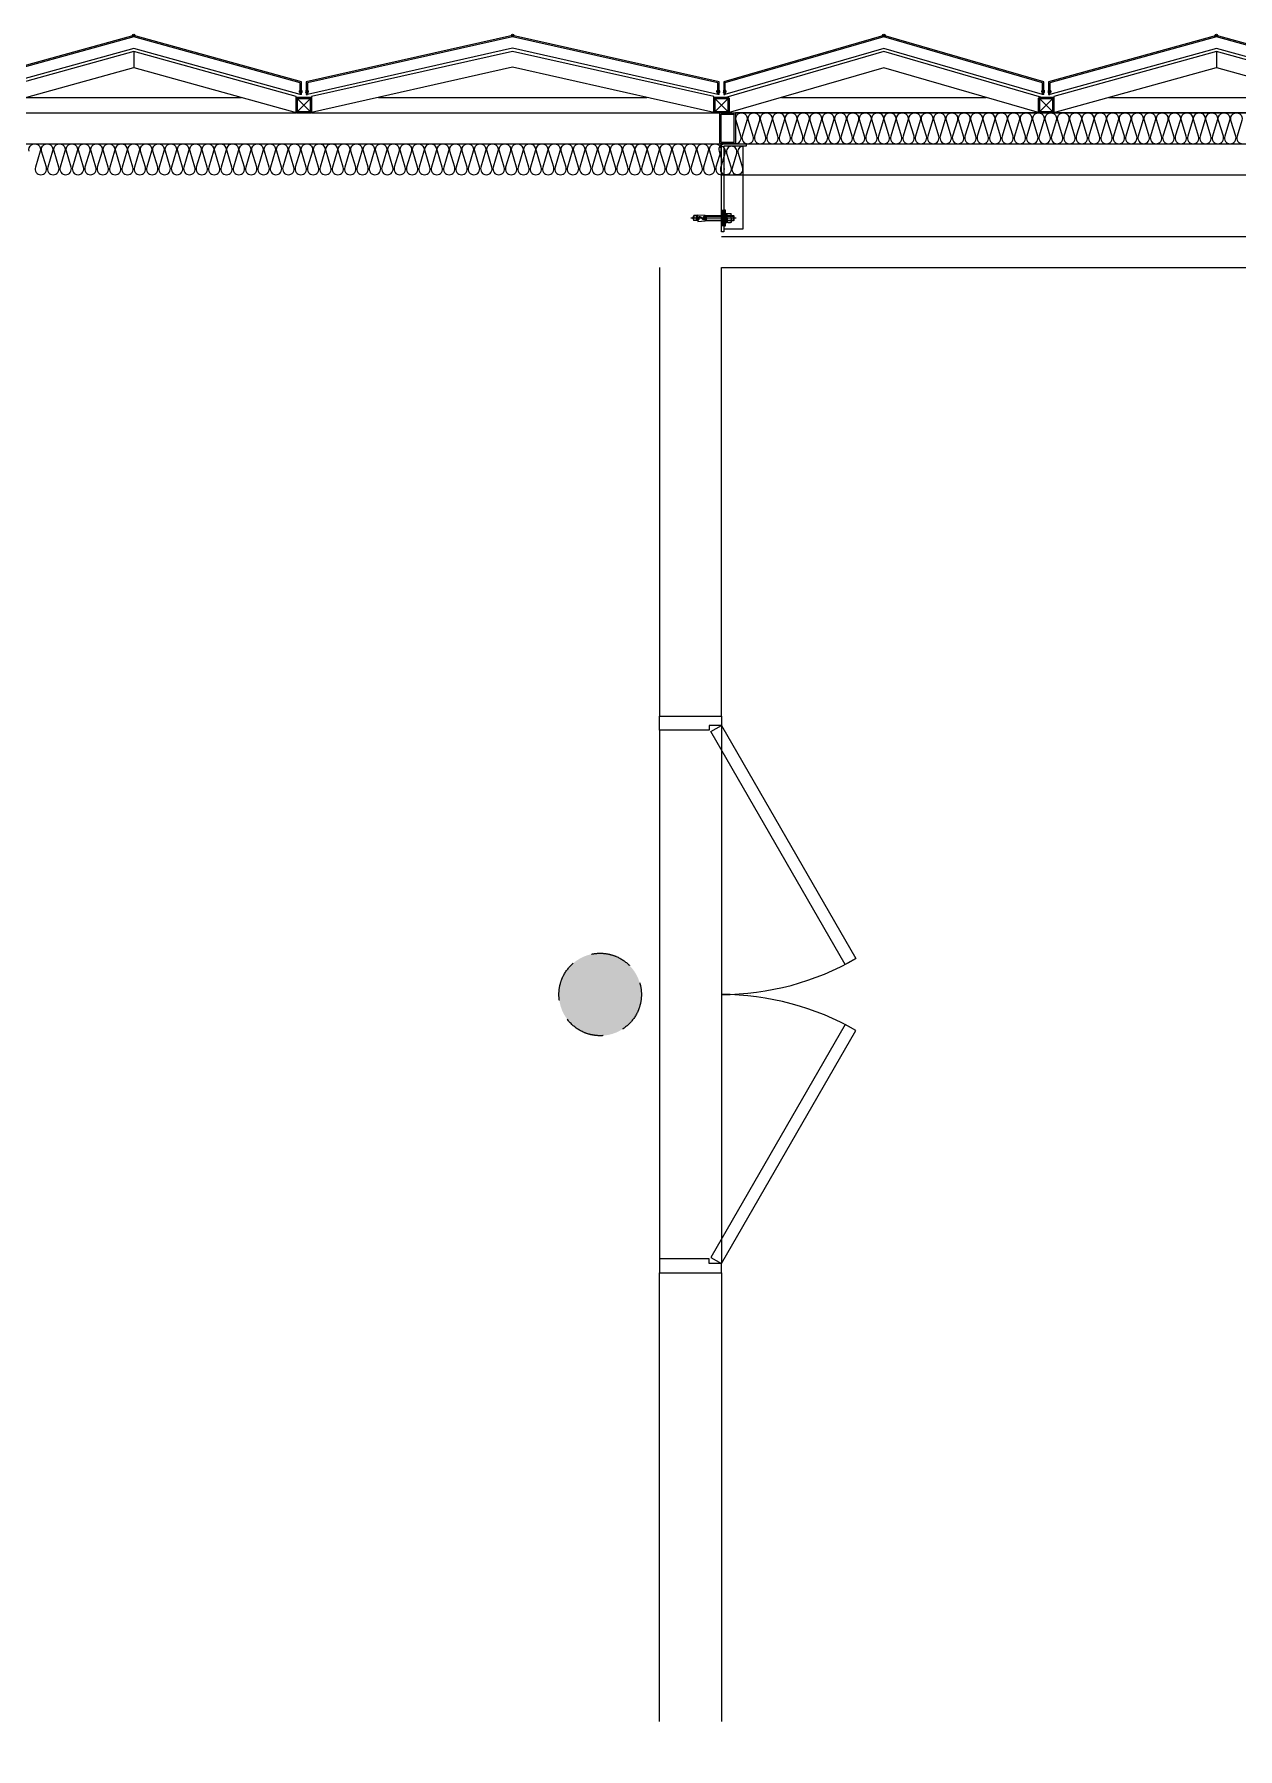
# Model space of a CAD drawing. Header units: millimetres. Extents: x -95754 to 177808, y 34455 to 150605.
# Drawn here: x 96532 to 100423, y 143917 to 149459 of the extents above; entities that cross this region are included whole.
import ezdxf

# ---------------------------------------------------------------- set-up
doc = ezdxf.new("R2010")
doc.units = ezdxf.units.MM
doc.header["$LTSCALE"] = 300
for name, pattern in [('CENTER2', [1.125, 0.75, -0.125, 0.125, -0.125]), ('ghid', [3, 2, -1]), ('HID', [2.8, 1.8, -1])]:
    doc.linetypes.add(name, pattern=pattern)
for name, color, linetype in [('4-Pipe', 4, 'Continuous'), ('6FIN', 6, 'Continuous'), ('A-DOOR', 4, 'Continuous'), ('A-DOOR-1', 1, 'Continuous'), ('A-DOOR-8', 8, 'Continuous'), ('A-WALL-D', 7, 'Continuous'), ('A-갑종방화문', 7, 'Continuous'), ('A-방화문표기', 6, 'ghid'), ('A-하지철물', 55, 'Continuous'), ('alucobond', 4, 'Continuous'), ('fastener', 1, 'Continuous'), ('ISL', 251, 'Continuous'), ('mold', 4, 'Continuous'), ('S-TEEL', 4, 'Continuous'), ('SHEET', 6, 'Continuous')]:
    doc.layers.add(name, color=color, linetype=linetype)

# ---------------------------------------------------------------- blocks, each defined once
blk = doc.blocks.new('FDD-2')
at = {"layer": 'A-DOOR', "linetype": 'Continuous'}
for points in [[(-870, 200), (-116.6, 635), (-96.6, 600.4), (-850, 165.4)], [(870, 200), (116.6, 635), (96.6, 600.4), (850, 165.4)], [(-900, 200), (-870, 200), (-870, 160), (-855, 160), (-855, 0), (-900, 0)], [(900, 200), (870, 200), (870, 160), (855, 160), (855, 0), (900, 0)]]:
    blk.add_lwpolyline(points, close=True, dxfattribs=at)
at = {"layer": 'A-DOOR-1', "linetype": 'Continuous'}
for centre, start, end in [((-870, 200), 0, 30), ((870, 200), 150, 180)]:
    blk.add_arc(centre, 870, start, end, dxfattribs=at)
at = {"layer": 'A-DOOR-8', "linetype": 'Continuous'}
for p, q in [((-870, 200), (870, 200)), ((-855, 0), (855, 0))]:
    blk.add_line(p, q, dxfattribs=at)
blk = doc.blocks.new('EX-1100')
at = {"layer": '6FIN', "elevation": 0}
for points in [[(3.2, 204.1), (46.8, 204.1, 0.414214), (50, 207.3), (50, 250.9, 0.414214), (46.8, 254.1), (3.2, 254.1, 0.414214), (0, 250.9), (0, 207.3, 0.414214)], [(1146.8, 204.1), (1103.2, 204.1, -0.414214), (1100, 207.3), (1100, 250.9, -0.414214), (1103.2, 254.1), (1146.8, 254.1, -0.414214), (1150, 250.9), (1150, 207.3, -0.414214)]]:
    blk.add_lwpolyline(points, format="xyb", close=True, dxfattribs=at)
at = {"layer": 'A-하지철물'}
for p, q in [((1100, 254.1), (50, 254.1)), ((923.1, 204.1), (226.9, 204.1)), ((575, 55.9), (575, 107.8))]:
    blk.add_line(p, q, dxfattribs=at)
at = {"layer": 'A-하지철물', "elevation": 0}
blk.add_lwpolyline([(1100, 201.1), (1100, 253), (575, 107.8), (50, 253), (50, 201.1), (575, 55.9)], close=True, dxfattribs=at)
at = {"layer": 'A-하지철물'}
blk.add_circle((575, 4.1), 4.07, dxfattribs=at)
at = {"layer": 'alucobond', "color": 251, "linetype": 'HID', "ltscale": 10}
for p, q in [((30.2, 185.1), (41.5, 185.1)), ((31.5, 182.4), (31.5, 187.8)), ((31.5, 186.6), (39.5, 186.6)), ((31.5, 183.6), (39.5, 183.6)), ((32, 189.3), (32.5, 189.3)), ((32, 180.9), (32.5, 180.9)), ((32.5, 180.9), (32.5, 189.3)), ((38, 182.7), (38, 187.4)), ((39.5, 182.7), (39.5, 187.4)), ((1119.8, 185.1), (1108.5, 185.1)), ((1110.5, 182.7), (1110.5, 187.4)), ((1118.5, 186.6), (1110.5, 186.6)), ((1118.5, 183.6), (1110.5, 183.6)), ((1112, 182.7), (1112, 187.4)), ((1117.5, 180.9), (1117.5, 189.3)), ((1118, 189.3), (1117.5, 189.3)), ((1118, 180.9), (1117.5, 180.9)), ((1118.5, 182.4), (1118.5, 187.8))]:
    blk.add_line(p, q, dxfattribs=at)
at = {"layer": 'alucobond'}
for p, q in [((32.5, 195.1), (36.5, 195.1)), ((1117.5, 195.1), (1113.5, 195.1))]:
    blk.add_line(p, q, dxfattribs=at)
at = {"layer": 'alucobond', "color": 251, "linetype": 'HID', "ltscale": 10, "elevation": 0}
for points in [[(32, 189.3), (31.5, 187.8)], [(32, 180.9), (31.5, 182.4)], [(36.5, 194.5), (575, 45.6), (1113.5, 194.5)], [(1118, 189.3), (1118.5, 187.8)], [(1118, 180.9), (1118.5, 182.4)]]:
    blk.add_lwpolyline(points, dxfattribs=at)
at = {"layer": 'alucobond', "elevation": 0}
for points in [[(32.5, 195.1), (32.5, 154.1), (575, 4.1), (1117.5, 154.1), (1117.5, 195.1)], [(36.5, 195.1), (36.5, 157.1), (575, 8.2), (1113.5, 157.1), (1113.5, 195.1)], [(1113.5, 195.1), (1113.5, 157.2)]]:
    blk.add_lwpolyline(points, dxfattribs=at)
at = {"layer": 'alucobond', "color": 251, "linetype": 'HID', "ltscale": 10, "elevation": 0}
for points in [[(39.5, 186.6, -0.666667), (39.5, 183.6, -1.5)], [(1110.5, 186.6, 0.666667), (1110.5, 183.6, 1.5)]]:
    blk.add_lwpolyline(points, format="xyb", dxfattribs=at)
at = {"layer": 'alucobond', "color": 251, "linetype": 'HID', "ltscale": 10}
for centre, start, end in [((38.7, 187.4), 0, 180), ((38.7, 182.7), 180, 0), ((1111.3, 187.4), 0, 180), ((1111.3, 182.7), 180, 0)]:
    blk.add_arc(centre, 0.75, start, end, dxfattribs=at)
at = {"layer": 'mold', "color": 4, "elevation": 0}
for points in [[(25, 204.1), (25, 202.6)], [(1125, 204.1), (1125, 202.6)]]:
    blk.add_lwpolyline(points, dxfattribs=at)
at = {"layer": 'SHEET', "color": 8}
for p, q in [((46.8, 250.9), (3.2, 207.3)), ((3.2, 250.9), (46.8, 207.3)), ((1103.2, 250.9), (1146.8, 207.3)), ((1146.8, 250.9), (1103.2, 207.3))]:
    blk.add_line(p, q, dxfattribs=at)
at = {"layer": 'SHEET', "color": 8, "elevation": 0}
for points in [[(3.2, 207.3), (46.8, 207.3), (46.8, 250.9), (3.2, 250.9)], [(1146.8, 207.3), (1103.2, 207.3), (1103.2, 250.9), (1146.8, 250.9)]]:
    blk.add_lwpolyline(points, close=True, dxfattribs=at)
blk = doc.blocks.new('EX-1350')
at = {"layer": '6FIN', "elevation": 0}
for points in [[(3.2, 204.1), (46.8, 204.1, 0.414214), (50, 207.3), (50, 250.9, 0.414214), (46.8, 254.1), (3.2, 254.1, 0.414214), (0, 250.9), (0, 207.3, 0.414214)], [(1396.8, 204.1), (1353.2, 204.1, -0.414214), (1350, 207.3), (1350, 250.9, -0.414214), (1353.2, 254.1), (1396.8, 254.1, -0.414214), (1400, 250.9), (1400, 207.3, -0.414214)]]:
    blk.add_lwpolyline(points, format="xyb", close=True, dxfattribs=at)
at = {"layer": 'A-하지철물'}
for p, q in [((1350, 254.1), (50, 254.1)), ((1133.9, 204.1), (266.1, 204.1))]:
    blk.add_line(p, q, dxfattribs=at)
at = {"layer": 'A-하지철물', "elevation": 0}
for points in [[(49.7, 252.7), (700, 106.6), (1350.3, 252.7)], [(50, 254.1), (50, 201.4), (700, 55.3), (1350, 201.4), (1350, 254.1)]]:
    blk.add_lwpolyline(points, dxfattribs=at)
at = {"layer": 'A-하지철물'}
blk.add_circle((700, 4.1), 4.07, dxfattribs=at)
at = {"layer": 'alucobond', "color": 251, "linetype": 'HID', "ltscale": 10}
for p, q in [((30.2, 185.1), (41.5, 185.1)), ((31.5, 182.4), (31.5, 187.8)), ((31.5, 186.6), (39.5, 186.6)), ((31.5, 183.6), (39.5, 183.6)), ((32, 189.3), (32.5, 189.3)), ((32, 180.9), (32.5, 180.9)), ((32.5, 180.9), (32.5, 189.3)), ((38, 182.7), (38, 187.4)), ((39.5, 182.7), (39.5, 187.4)), ((1369.8, 185.1), (1358.5, 185.1)), ((1360.5, 182.7), (1360.5, 187.4)), ((1368.5, 186.6), (1360.5, 186.6)), ((1368.5, 183.6), (1360.5, 183.6)), ((1362, 182.7), (1362, 187.4)), ((1367.5, 180.9), (1367.5, 189.3)), ((1368, 189.3), (1367.5, 189.3)), ((1368, 180.9), (1367.5, 180.9)), ((1368.5, 182.4), (1368.5, 187.8))]:
    blk.add_line(p, q, dxfattribs=at)
at = {"layer": 'alucobond'}
for p, q in [((32.5, 195.1), (36.5, 195.1)), ((1367.5, 195.1), (1363.5, 195.1))]:
    blk.add_line(p, q, dxfattribs=at)
at = {"layer": 'alucobond', "color": 251, "linetype": 'HID', "ltscale": 10, "elevation": 0}
for points in [[(32, 189.3), (31.5, 187.8)], [(32, 180.9), (31.5, 182.4)], [(36.5, 194.2), (700, 45.1), (1363.5, 194.2)], [(1368, 189.3), (1368.5, 187.8)], [(1368, 180.9), (1368.5, 182.4)]]:
    blk.add_lwpolyline(points, dxfattribs=at)
at = {"layer": 'alucobond', "elevation": 0}
for points in [[(32.5, 195.1), (32.5, 154.1), (700, 4.1), (1367.5, 154.1), (1367.5, 195.1)], [(36.5, 195.1), (36.5, 157.3), (700, 8.2), (1363.5, 157.3), (1363.5, 195.1)]]:
    blk.add_lwpolyline(points, dxfattribs=at)
at = {"layer": 'alucobond', "color": 251, "linetype": 'HID', "ltscale": 10, "elevation": 0}
for points in [[(39.5, 186.6, -0.666667), (39.5, 183.6, -1.5)], [(1360.5, 186.6, 0.666667), (1360.5, 183.6, 1.5)]]:
    blk.add_lwpolyline(points, format="xyb", dxfattribs=at)
at = {"layer": 'alucobond', "color": 251, "linetype": 'HID', "ltscale": 10}
for centre, start, end in [((38.7, 187.4), 0, 180), ((38.7, 182.7), 180, 0), ((1361.3, 187.4), 0, 180), ((1361.3, 182.7), 180, 0)]:
    blk.add_arc(centre, 0.75, start, end, dxfattribs=at)
at = {"layer": 'mold', "color": 4, "elevation": 0}
for points in [[(25, 204.1), (25, 202.6)], [(1375, 204.1), (1375, 202.6)]]:
    blk.add_lwpolyline(points, dxfattribs=at)
at = {"layer": 'SHEET', "color": 8}
for p, q in [((46.8, 250.9), (3.2, 207.3)), ((3.2, 250.9), (46.8, 207.3)), ((1353.2, 250.9), (1396.8, 207.3)), ((1396.8, 250.9), (1353.2, 207.3))]:
    blk.add_line(p, q, dxfattribs=at)
at = {"layer": 'SHEET', "color": 8, "elevation": 0}
for points in [[(3.2, 207.3), (46.8, 207.3), (46.8, 250.9), (3.2, 250.9)], [(1396.8, 207.3), (1353.2, 207.3), (1353.2, 250.9), (1396.8, 250.9)]]:
    blk.add_lwpolyline(points, close=True, dxfattribs=at)
blk = doc.blocks.new('EX-1050')
at = {"layer": '6FIN', "elevation": 0}
for points in [[(3.2, 204.1), (46.8, 204.1, 0.414214), (50, 207.3), (50, 250.9, 0.414214), (46.8, 254.1), (3.2, 254.1, 0.414214), (0, 250.9), (0, 207.3, 0.414214)], [(1096.8, 204.1), (1053.2, 204.1, -0.414214), (1050, 207.3), (1050, 250.9, -0.414214), (1053.2, 254.1), (1096.8, 254.1, -0.414214), (1100, 250.9), (1100, 207.3, -0.414214)]]:
    blk.add_lwpolyline(points, format="xyb", close=True, dxfattribs=at)
at = {"layer": 'A-하지철물'}
for p, q in [((1050, 254.1), (50, 254.1)), ((880.8, 204.1), (219.2, 204.1))]:
    blk.add_line(p, q, dxfattribs=at)
at = {"layer": 'A-하지철물', "elevation": 0}
for points in [[(46.7, 254.1), (550, 108.2), (1053.3, 254.1)], [(39.3, 204.2), (550, 56.1), (1060.7, 204.2)]]:
    blk.add_lwpolyline(points, dxfattribs=at)
at = {"layer": 'A-하지철물'}
blk.add_circle((550, 4.1), 4.07, dxfattribs=at)
at = {"layer": 'alucobond', "color": 251, "linetype": 'HID', "ltscale": 10}
for p, q in [((30.2, 185.1), (41.5, 185.1)), ((31.5, 182.4), (31.5, 187.8)), ((31.5, 186.6), (39.5, 186.6)), ((31.5, 183.6), (39.5, 183.6)), ((32, 189.3), (32.5, 189.3)), ((32, 180.9), (32.5, 180.9)), ((32.5, 180.9), (32.5, 189.3)), ((38, 182.7), (38, 187.4)), ((39.5, 182.7), (39.5, 187.4)), ((1069.8, 185.1), (1058.5, 185.1)), ((1060.5, 182.7), (1060.5, 187.4)), ((1068.5, 186.6), (1060.5, 186.6)), ((1068.5, 183.6), (1060.5, 183.6)), ((1062, 182.7), (1062, 187.4)), ((1067.5, 180.9), (1067.5, 189.3)), ((1068, 189.3), (1067.5, 189.3)), ((1068, 180.9), (1067.5, 180.9)), ((1068.5, 182.4), (1068.5, 187.8))]:
    blk.add_line(p, q, dxfattribs=at)
at = {"layer": 'alucobond'}
for p, q in [((32.5, 195.1), (36.5, 195.1)), ((1067.5, 195.1), (1063.5, 195.1))]:
    blk.add_line(p, q, dxfattribs=at)
at = {"layer": 'alucobond', "color": 251, "linetype": 'HID', "ltscale": 10, "elevation": 0}
for points in [[(32, 189.3), (31.5, 187.8)], [(32, 180.9), (31.5, 182.4)], [(36.5, 194.6), (550, 45.7), (1063.5, 194.6)], [(1068, 189.3), (1068.5, 187.8)], [(1068, 180.9), (1068.5, 182.4)]]:
    blk.add_lwpolyline(points, dxfattribs=at)
at = {"layer": 'alucobond', "elevation": 0}
for points in [[(32.5, 195.1), (32.5, 154.1), (550, 4.1), (1067.5, 154.1), (1067.5, 195.1)], [(36.5, 195.1), (36.5, 157.1), (550, 8.2), (1063.5, 157.1), (1063.5, 195.1)]]:
    blk.add_lwpolyline(points, dxfattribs=at)
at = {"layer": 'alucobond', "color": 251, "linetype": 'HID', "ltscale": 10, "elevation": 0}
for points in [[(39.5, 186.6, -0.666667), (39.5, 183.6, -1.5)], [(1060.5, 186.6, 0.666667), (1060.5, 183.6, 1.5)]]:
    blk.add_lwpolyline(points, format="xyb", dxfattribs=at)
at = {"layer": 'alucobond', "color": 251, "linetype": 'HID', "ltscale": 10}
for centre, start, end in [((38.7, 187.4), 0, 180), ((38.7, 182.7), 180, 0), ((1061.3, 187.4), 0, 180), ((1061.3, 182.7), 180, 0)]:
    blk.add_arc(centre, 0.75, start, end, dxfattribs=at)
at = {"layer": 'mold', "color": 4, "elevation": 0}
for points in [[(25, 204.1), (25, 202.6)], [(1075, 204.1), (1075, 202.6)]]:
    blk.add_lwpolyline(points, dxfattribs=at)
at = {"layer": 'SHEET', "color": 8}
for p, q in [((46.8, 250.9), (3.2, 207.3)), ((3.2, 250.9), (46.8, 207.3)), ((1053.2, 250.9), (1096.8, 207.3)), ((1096.8, 250.9), (1053.2, 207.3))]:
    blk.add_line(p, q, dxfattribs=at)
at = {"layer": 'SHEET', "color": 8, "elevation": 0}
for points in [[(3.2, 207.3), (46.8, 207.3), (46.8, 250.9), (3.2, 250.9)], [(1096.8, 207.3), (1053.2, 207.3), (1053.2, 250.9), (1096.8, 250.9)]]:
    blk.add_lwpolyline(points, close=True, dxfattribs=at)
blk = doc.blocks.new('SYM-갑종방화문')
at = {"layer": 'A-방화문표기'}
blk.add_hatch(color=251, dxfattribs=at).paths.add_polyline_path([(-600, 0, 1), (600, 0, 1)])
at = {"layer": 'A-방화문표기', "color": 251}
blk.add_circle((0, 0), 600, dxfattribs=at)
blk = doc.blocks.new('A$C1B410CB1')
at = {"layer": 'A-갑종방화문', "xscale": 0.1666666666666667, "yscale": 0.1666666666666667, "zscale": 0.1666666666666667}
blk.add_blockref('SYM-갑종방화문', (100, 100), dxfattribs=at)
blk = doc.blocks.new('m12 set anchor')
at = {"layer": 'fastener'}
for p, q in [((-11, 5.5), (-11, 12.5)), ((-10.8, 3), (-0.5, 4)), ((-10.8, 0), (-10.8, 3)), ((-10.8, 0), (-0.5, 1)), ((-10.8, 0), (0.5, 0)), ((0, 14), (-9.5, 14)), ((0, 4), (-9.5, 4)), ((-4.8, 21), (-6, 19.8)), ((-6, 19.8), (6, 19.8)), ((-6, -49), (-6, 19.8)), ((-5.5, 5.5), (-5.5, 12.5)), ((-4.8, 21), (4.8, 21)), ((-4.8, -49), (-4.8, 21)), ((-0.5, 1), (-0.5, 4)), ((10.7, 3), (-0.5, 3)), ((0, 14), (9.5, 14)), ((0, 4), (9.5, 4)), ((0.5, 2), (10.7, 3)), ((0.5, -1), (0.5, 2)), ((0.5, -1), (10.7, 0)), ((6, 19.8), (4.8, 21)), ((4.8, -49), (4.8, 21)), ((5.5, 5.5), (5.5, 12.5)), ((6, -49), (6, 19.8)), ((10.7, 0), (10.7, 3)), ((11, 5.5), (11, 12.5)), ((-8.2, -67), (-7, -49)), ((-3.6, -67), (-8.2, -67)), ((-7, -49), (0, -49)), ((6, -46.6), (-6, -46.6)), ((-6, -67), (-6, -76.6)), ((6, -69.4), (-6, -69.4)), ((6, -70.6), (-6, -70.6)), ((0, -79), (-6, -76.6)), ((-6, -76.6), (0, -76.6)), ((2.6, -60.8), (-3.6, -54.7)), ((2.9, -60.5), (-3.2, -54.4)), ((-2.4, -64.1), (1.2, -64.1)), ((-2.4, -64.6), (1.2, -64.6)), ((-2.4, -67), (0, -67)), ((0, -49), (3.9, -49)), ((0, -67), (8.2, -67)), ((6, -76.6), (0, -76.6)), ((0, -79), (6, -76.6)), ((7, -49), (4.4, -49)), ((6, -67), (6, -76.6)), ((8.2, -67), (7, -49))]:
    blk.add_line(p, q, dxfattribs=at)
at = {"layer": 'fastener', "linetype": 'CENTER2'}
blk.add_line((0, 26), (0, -84), dxfattribs=at)
at = {"layer": 'fastener'}
for centre, radius, start, end in [((-9.5, 12.5), 1.47, 90, 180), ((-9.5, 5.5), 1.47, 180, 270), ((-7, 12.5), 1.47, 0, 90), ((-7, 5.5), 1.47, 270, 0), ((-4, 12.5), 1.47, 90, 180), ((-4, 5.5), 1.47, 180, 270), ((4, 12.5), 1.47, 0, 90), ((4, 5.5), 1.47, 270, 0), ((7, 12.5), 1.47, 90, 180), ((7, 5.5), 1.47, 180, 270), ((9.5, 12.5), 1.47, 0, 90), ((9.5, 5.5), 1.47, 270, 0), ((-2.4, -53.5), 1.68, 45, 225), ((-2.4, -65.8), 1.68, 90, 225.5847), ((-2.4, -53.5), 1.2, 45, 225), ((-2.4, -65.8), 1.2, 90, 270), ((1, -50.1), 3.6, 225, 18.0378), ((1, -50.1), 3.12, 225, 20.9333), ((1.2, -62.2), 2.4, 270, 45), ((1.2, -62.2), 1.92, 270, 45)]:
    blk.add_arc(centre, radius, start, end, dxfattribs=at)

msp = doc.modelspace()

# ---------------------------------------------------------------- hatches: boundary and pattern name
at = {"layer": 'S-TEEL', "transparency": 33554687}
h = msp.add_hatch(dxfattribs=at)
h.set_pattern_fill('DASH', color=1, scale=0.5, angle=270)
h.set_pattern_definition([(270, (105611.715, 150866.0545), (1.5875, -1.5875), [1.5875, -1.5875])])
h.paths.add_polyline_path([(98761.6, 148840), (98753.6, 148840), (98753.6, 148890), (98761.6, 148890)])

# ---------------------------------------------------------------- linework, layer by layer
at = {"layer": '4-Pipe', "elevation": 0}
for points in [[(98748.6, 149109.5), (98748.6, 149200.5, -0.414214), (98753.1, 149205), (98794.1, 149205, -0.414214), (98798.6, 149200.5), (98798.6, 149109.5, -0.414214), (98794.1, 149105), (98753.1, 149105, -0.414214)], [(98761.6, 149105), (98833.6, 149105), (98833.6, 149097), (98761.6, 149097), (98761.6, 148820), (98753.6, 148820), (98753.6, 149097, -0.414214)]]:
    msp.add_lwpolyline(points, format="xyb", close=True, dxfattribs=at)
for points in [[(98753.1, 149109.5), (98753.1, 149200.5), (98794.1, 149200.5), (98794.1, 149109.5)], [(98761.6, 148840), (98766.6, 148840), (98766.6, 148890), (98761.6, 148890)]]:
    msp.add_lwpolyline(points, close=True, dxfattribs=at)
msp.add_lwpolyline([(98761.6, 148830), (98823.6, 148830), (98823.6, 149097)], dxfattribs=at)
at = {"layer": '4-Pipe', "color": 1}
for centre, start in [((98761.6, 148884), 330), ((98761.6, 148881), 330), ((98761.6, 148878), 330), ((98761.6, 148875), 330), ((98761.6, 148872), 330), ((98761.6, 148869), 330), ((98761.6, 148866), 330), ((98761.6, 148863), 330), ((98761.6, 148860), 330), ((98761.6, 148857), 330), ((98761.6, 148854), 330), ((98761.6, 148851), 330), ((98761.6, 148848), 330), ((98761.6, 148845), 270)]:
    msp.add_arc(centre, 3, start, 90, dxfattribs=at)
at = {"layer": 'A-WALL-D'}
for p, q in [((98753.6, 148805), (101753.6, 148805)), ((98753.6, 148705), (101753.6, 148705))]:
    msp.add_line(p, q, dxfattribs=at)
at = {"layer": 'A-WALL-D', "elevation": 0}
for points in [[(98553.6, 148705), (98553.6, 147255), (98753.6, 147255), (98753.6, 148705)], [(98553.6, 144005), (98553.6, 145455), (98753.6, 145455), (98753.6, 144005)]]:
    msp.add_lwpolyline(points, dxfattribs=at)
at = {"layer": 'ISL'}
msp.add_line((98753.6, 149005), (101753.6, 149005), dxfattribs=at)
at = {"layer": 'ISL', "elevation": 0}
msp.add_lwpolyline([(98798.6, 149105), (101708.6, 149105), (101708.6, 149205), (98798.6, 149205)], close=True, dxfattribs=at)
for points in [[(98798.6, 149105, 0.509267), (98816.3, 149129.3), (98800.9, 149180.8, -1.372593), (98836.3, 149180.8), (98820.9, 149129.3, 0.509267), (98838.6, 149105, 0.509267), (98856.3, 149129.3), (98840.9, 149180.8, -1.372593), (98876.3, 149180.8), (98860.9, 149129.3, 0.509267), (98878.6, 149105, 0.509267), (98896.3, 149129.3), (98880.9, 149180.8, -1.372593), (98916.3, 149180.8), (98900.9, 149129.3, 0.509267), (98918.6, 149105, 0.509267), (98936.3, 149129.3), (98920.9, 149180.8, -1.372593), (98956.3, 149180.8), (98940.9, 149129.3, 0.509267), (98958.6, 149105, 0.509267), (98976.3, 149129.3), (98960.9, 149180.8, -1.372593), (98996.3, 149180.8), (98980.9, 149129.3, 0.509267), (98998.6, 149105, 0.509267), (99016.3, 149129.3), (99000.9, 149180.8, -1.372593), (99036.3, 149180.8), (99020.9, 149129.3, 0.509267), (99038.6, 149105, 0.509267), (99056.3, 149129.3), (99040.9, 149180.8, -1.372593), (99076.3, 149180.8), (99060.9, 149129.3, 0.509267), (99078.6, 149105, 0.509267), (99096.3, 149129.3), (99080.9, 149180.8, -1.372593), (99116.3, 149180.8), (99100.9, 149129.3, 0.509267), (99118.6, 149105, 0.509267), (99136.3, 149129.3), (99120.9, 149180.8, -1.372593), (99156.3, 149180.8), (99140.9, 149129.3, 0.509267), (99158.6, 149105, 0.509267), (99176.3, 149129.3), (99160.9, 149180.8, -1.372593), (99196.3, 149180.8), (99180.9, 149129.3, 0.509267), (99198.6, 149105, 0.509267), (99216.3, 149129.3), (99200.9, 149180.8, -1.372593), (99236.3, 149180.8), (99220.9, 149129.3, 0.509267), (99238.6, 149105, 0.509267), (99256.3, 149129.3), (99240.9, 149180.8, -1.372593), (99276.3, 149180.8), (99260.9, 149129.3, 0.509267), (99278.6, 149105, 0.509267), (99296.3, 149129.3), (99280.9, 149180.8, -1.372593), (99316.3, 149180.8), (99300.9, 149129.3, 0.509267), (99318.6, 149105, 0.509267), (99336.3, 149129.3), (99320.9, 149180.8, -1.372593), (99356.3, 149180.8), (99340.9, 149129.3, 0.509267), (99358.6, 149105, 0.509267), (99376.3, 149129.3), (99360.9, 149180.8, -1.372593), (99396.3, 149180.8), (99380.9, 149129.3, 0.509267), (99398.6, 149105, 0.509267), (99416.3, 149129.3), (99400.9, 149180.8, -1.372593), (99436.3, 149180.8), (99420.9, 149129.3, 0.509267), (99438.6, 149105, 0.509267), (99456.3, 149129.3), (99440.9, 149180.8, -1.372593), (99476.3, 149180.8), (99460.9, 149129.3, 0.509267), (99478.6, 149105, 0.509267), (99496.3, 149129.3), (99480.9, 149180.8, -1.372593), (99516.3, 149180.8), (99500.9, 149129.3, 0.509267), (99518.6, 149105, 0.509267), (99536.3, 149129.3), (99520.9, 149180.8, -1.372593), (99556.3, 149180.8), (99540.9, 149129.3, 0.509267), (99558.6, 149105, 0.509267), (99576.3, 149129.3), (99560.9, 149180.8, -1.372593), (99596.3, 149180.8), (99580.9, 149129.3, 0.509267), (99598.6, 149105, 0.509267), (99616.3, 149129.3), (99600.9, 149180.8, -1.372593), (99636.3, 149180.8), (99620.9, 149129.3, 0.509267), (99638.6, 149105, 0.509267), (99656.3, 149129.3), (99640.9, 149180.8, -1.372593), (99676.3, 149180.8), (99660.9, 149129.3, 0.509267), (99678.6, 149105, 0.509267), (99696.3, 149129.3), (99680.9, 149180.8, -1.372593), (99716.3, 149180.8), (99700.9, 149129.3, 0.509267), (99718.6, 149105, 0.509267), (99736.3, 149129.3), (99720.9, 149180.8, -1.372593), (99756.3, 149180.8), (99740.9, 149129.3, 0.509267), (99758.6, 149105, 0.509267), (99776.3, 149129.3), (99760.9, 149180.8, -1.372593), (99796.3, 149180.8), (99780.9, 149129.3, 0.509267), (99798.6, 149105, 0.509267), (99816.3, 149129.3), (99800.9, 149180.8, -1.372593), (99836.3, 149180.8), (99820.9, 149129.3, 0.509267), (99838.6, 149105, 0.509267), (99856.3, 149129.3), (99840.9, 149180.8, -1.372593), (99876.3, 149180.8), (99860.9, 149129.3, 0.509267), (99878.6, 149105, 0.509267), (99896.3, 149129.3), (99880.9, 149180.8, -1.372593), (99916.3, 149180.8), (99900.9, 149129.3, 0.509267), (99918.6, 149105, 0.509267), (99936.3, 149129.3), (99920.9, 149180.8, -1.372593), (99956.3, 149180.8), (99940.9, 149129.3, 0.509267), (99958.6, 149105, 0.509267), (99976.3, 149129.3), (99960.9, 149180.8, -1.372593), (99996.3, 149180.8), (99980.9, 149129.3, 0.509267), (99998.6, 149105, 0.509267), (100016.3, 149129.3), (100000.9, 149180.8, -1.372593), (100036.3, 149180.8), (100020.9, 149129.3, 0.509267), (100038.6, 149105, 0.509267), (100056.3, 149129.3), (100040.9, 149180.8, -1.372593), (100076.3, 149180.8), (100060.9, 149129.3, 0.509267), (100078.6, 149105, 0.509267), (100096.3, 149129.3), (100080.9, 149180.8, -1.372593), (100116.3, 149180.8), (100100.9, 149129.3, 0.509267), (100118.6, 149105, 0.509267), (100136.3, 149129.3), (100120.9, 149180.8, -1.372593), (100156.3, 149180.8), (100140.9, 149129.3, 0.509267), (100158.6, 149105, 0.509267), (100176.3, 149129.3), (100160.9, 149180.8, -1.372593), (100196.3, 149180.8), (100180.9, 149129.3, 0.509267), (100198.6, 149105, 0.509267), (100216.3, 149129.3), (100200.9, 149180.8, -1.372593), (100236.3, 149180.8), (100220.9, 149129.3, 0.509267), (100238.6, 149105, 0.509267), (100256.3, 149129.3), (100240.9, 149180.8, -1.372593), (100276.3, 149180.8), (100260.9, 149129.3, 0.509267), (100278.6, 149105, 0.509267), (100296.3, 149129.3), (100280.9, 149180.8, -1.372593), (100316.3, 149180.8), (100300.9, 149129.3, 0.509267), (100318.6, 149105, 0.509267), (100336.3, 149129.3), (100320.9, 149180.8, -1.372593), (100356.3, 149180.8), (100340.9, 149129.3, 0.509267), (100358.6, 149105, 0.509267), (100376.3, 149129.3), (100360.9, 149180.8, -1.372593), (100396.3, 149180.8), (100380.9, 149129.3, 0.509267), (100398.6, 149105, 0.509267), (100416.3, 149129.3), (100400.9, 149180.8, -1.372593), (100436.3, 149180.8), (100420.9, 149129.3, 0.509267), (100438.6, 149105, 0.509267)], [(96516, 149080.8, -1.372593), (96551.3, 149080.8), (96536, 149029.3, 0.509267), (96553.6, 149005, 0.509267), (96571.3, 149029.3), (96556, 149080.8, -1.372593), (96591.3, 149080.8), (96576, 149029.3, 0.509267), (96593.6, 149005, 0.509267), (96611.3, 149029.3), (96596, 149080.8, -1.372593), (96631.3, 149080.8), (96616, 149029.3, 0.509267), (96633.6, 149005, 0.509267), (96651.3, 149029.3), (96636, 149080.8, -1.372593), (96671.3, 149080.8), (96656, 149029.3, 0.509267), (96673.6, 149005, 0.509267), (96691.3, 149029.3), (96676, 149080.8, -1.372593), (96711.3, 149080.8), (96696, 149029.3, 0.509267), (96713.6, 149005, 0.509267), (96731.3, 149029.3), (96716, 149080.8, -1.372593), (96751.3, 149080.8), (96736, 149029.3, 0.509267), (96753.6, 149005, 0.509267), (96771.3, 149029.3), (96756, 149080.8, -1.372593), (96791.3, 149080.8), (96776, 149029.3, 0.509267), (96793.6, 149005, 0.509267), (96811.3, 149029.3), (96796, 149080.8, -1.372593), (96831.3, 149080.8), (96816, 149029.3, 0.509267), (96833.6, 149005, 0.509267), (96851.3, 149029.3), (96836, 149080.8, -1.372593), (96871.3, 149080.8), (96856, 149029.3, 0.509267), (96873.6, 149005, 0.509267), (96891.3, 149029.3), (96876, 149080.8, -1.372593), (96911.3, 149080.8), (96896, 149029.3, 0.509267), (96913.6, 149005, 0.509267), (96931.3, 149029.3), (96916, 149080.8, -1.372593), (96951.3, 149080.8), (96936, 149029.3, 0.509267), (96953.6, 149005, 0.509267), (96971.3, 149029.3), (96956, 149080.8, -1.372593), (96991.3, 149080.8), (96976, 149029.3, 0.509267), (96993.6, 149005, 0.509267), (97011.3, 149029.3), (96996, 149080.8, -1.372593), (97031.3, 149080.8), (97016, 149029.3, 0.509267), (97033.6, 149005, 0.509267), (97051.3, 149029.3), (97036, 149080.8, -1.372593), (97071.3, 149080.8), (97056, 149029.3, 0.509267), (97073.6, 149005, 0.509267), (97091.3, 149029.3), (97076, 149080.8, -1.372593), (97111.3, 149080.8), (97096, 149029.3, 0.509267), (97113.6, 149005, 0.509267), (97131.3, 149029.3), (97116, 149080.8, -1.372593), (97151.3, 149080.8), (97136, 149029.3, 0.509267), (97153.6, 149005, 0.509267), (97171.3, 149029.3), (97156, 149080.8, -1.372593), (97191.3, 149080.8), (97176, 149029.3, 0.509267), (97193.6, 149005, 0.509267), (97211.3, 149029.3), (97196, 149080.8, -1.372593), (97231.3, 149080.8), (97216, 149029.3, 0.509267), (97233.6, 149005, 0.509267), (97251.3, 149029.3), (97236, 149080.8, -1.372593), (97271.3, 149080.8), (97256, 149029.3, 0.509267), (97273.6, 149005, 0.509267), (97291.3, 149029.3), (97276, 149080.8, -1.372593), (97311.3, 149080.8), (97296, 149029.3, 0.509267), (97313.6, 149005, 0.509267), (97331.3, 149029.3), (97316, 149080.8, -1.372593), (97351.3, 149080.8), (97336, 149029.3, 0.509267), (97353.6, 149005, 0.509267), (97371.3, 149029.3), (97356, 149080.8, -1.372593), (97391.3, 149080.8), (97376, 149029.3, 0.509267), (97393.6, 149005, 0.509267), (97411.3, 149029.3), (97396, 149080.8, -1.372593), (97431.3, 149080.8), (97416, 149029.3, 0.509267), (97433.6, 149005, 0.509267), (97451.3, 149029.3), (97436, 149080.8, -1.372593), (97471.3, 149080.8), (97456, 149029.3, 0.509267), (97473.6, 149005, 0.509267), (97491.3, 149029.3), (97476, 149080.8, -1.372593), (97511.3, 149080.8), (97496, 149029.3, 0.509267), (97513.6, 149005, 0.509267), (97531.3, 149029.3), (97516, 149080.8, -1.372593), (97551.3, 149080.8), (97536, 149029.3, 0.509267), (97553.6, 149005, 0.509267), (97571.3, 149029.3), (97556, 149080.8, -1.372593), (97591.3, 149080.8), (97576, 149029.3, 0.509267), (97593.6, 149005, 0.509267), (97611.3, 149029.3), (97596, 149080.8, -1.372593), (97631.3, 149080.8), (97616, 149029.3, 0.509267), (97633.6, 149005, 0.509267), (97651.3, 149029.3), (97636, 149080.8, -1.372593), (97671.3, 149080.8), (97656, 149029.3, 0.509267), (97673.6, 149005, 0.509267), (97691.3, 149029.3), (97676, 149080.8, -1.372593), (97711.3, 149080.8), (97696, 149029.3, 0.509267), (97713.6, 149005, 0.509267), (97731.3, 149029.3), (97716, 149080.8, -1.372593), (97751.3, 149080.8), (97736, 149029.3, 0.509267), (97753.6, 149005, 0.509267), (97771.3, 149029.3), (97756, 149080.8, -1.372593), (97791.3, 149080.8), (97776, 149029.3, 0.509267), (97793.6, 149005, 0.509267), (97811.3, 149029.3), (97796, 149080.8, -1.372593), (97831.3, 149080.8), (97816, 149029.3, 0.509267), (97833.6, 149005, 0.509267), (97851.3, 149029.3), (97836, 149080.8, -1.372593), (97871.3, 149080.8), (97856, 149029.3, 0.509267), (97873.6, 149005, 0.509267), (97891.3, 149029.3), (97876, 149080.8, -1.372593), (97911.3, 149080.8), (97896, 149029.3, 0.509267), (97913.6, 149005, 0.509267), (97931.3, 149029.3), (97916, 149080.8, -1.372593), (97951.3, 149080.8), (97936, 149029.3, 0.509267), (97953.6, 149005, 0.509267), (97971.3, 149029.3), (97956, 149080.8, -1.372593), (97991.3, 149080.8), (97976, 149029.3, 0.509267), (97993.6, 149005, 0.509267), (98011.3, 149029.3), (97996, 149080.8, -1.372593), (98031.3, 149080.8), (98016, 149029.3, 0.509267), (98033.6, 149005, 0.509267), (98051.3, 149029.3), (98036, 149080.8, -1.372593), (98071.3, 149080.8), (98056, 149029.3, 0.509267), (98073.6, 149005, 0.509267), (98091.3, 149029.3), (98076, 149080.8, -1.372593), (98111.3, 149080.8), (98096, 149029.3, 0.509267), (98113.6, 149005, 0.509267), (98131.3, 149029.3), (98116, 149080.8, -1.372593), (98151.3, 149080.8), (98136, 149029.3, 0.509267), (98153.6, 149005, 0.509267), (98171.3, 149029.3), (98156, 149080.8, -1.372593), (98191.3, 149080.8), (98176, 149029.3, 0.509267), (98193.6, 149005, 0.509267), (98211.3, 149029.3), (98196, 149080.8, -1.372593), (98231.3, 149080.8), (98216, 149029.3, 0.509267), (98233.6, 149005, 0.509267), (98251.3, 149029.3), (98236, 149080.8, -1.372593), (98271.3, 149080.8), (98256, 149029.3, 0.509267), (98273.6, 149005, 0.509267), (98291.3, 149029.3), (98276, 149080.8, -1.372593), (98311.3, 149080.8), (98296, 149029.3, 0.509267), (98313.6, 149005, 0.509267), (98331.3, 149029.3), (98316, 149080.8, -1.372593), (98351.3, 149080.8), (98336, 149029.3, 0.509267), (98353.6, 149005, 0.509267), (98371.3, 149029.3), (98356, 149080.8, -1.372593), (98391.3, 149080.8), (98376, 149029.3, 0.509267), (98393.6, 149005, 0.509267), (98411.3, 149029.3), (98396, 149080.8, -1.372593), (98431.3, 149080.8), (98416, 149029.3, 0.509267), (98433.6, 149005, 0.509267), (98451.3, 149029.3), (98436, 149080.8, -1.372593), (98471.3, 149080.8), (98456, 149029.3, 0.509267), (98473.6, 149005, 0.509267), (98491.3, 149029.3), (98476, 149080.8, -1.372593), (98511.3, 149080.8), (98496, 149029.3, 0.509267), (98513.6, 149005, 0.509267), (98531.3, 149029.3), (98516, 149080.8, -1.372593), (98551.3, 149080.8), (98536, 149029.3, 0.509267), (98553.6, 149005, 0.509267), (98571.3, 149029.3), (98556, 149080.8, -1.372593), (98591.3, 149080.8), (98576, 149029.3, 0.509267), (98593.6, 149005, 0.509267), (98611.3, 149029.3), (98596, 149080.8, -1.372593), (98631.3, 149080.8), (98616, 149029.3, 0.509267), (98633.6, 149005, 0.509267), (98651.3, 149029.3), (98636, 149080.8, -1.372593), (98671.3, 149080.8), (98656, 149029.3, 0.509267), (98673.6, 149005, 0.509267), (98691.3, 149029.3), (98676, 149080.8, -1.372593), (98711.3, 149080.8), (98696, 149029.3, 0.509267), (98713.6, 149005, 0.509267), (98731.3, 149029.3), (98716, 149080.8, -1.372593), (98751.3, 149080.8), (98736, 149029.3, 0.508208), (98753.6, 149005, 0.508208)], [(98763.6, 149105, 0.000713), (98763.6, 149105, 0.509267), (98745.9, 149080.8), (98753.6, 149055)], [(98823.6, 149097, 0.509267), (98807.3, 149074.7), (98821.4, 149027.3, -1.372593), (98788.9, 149027.3), (98803, 149074.7, 0.509267), (98786.8, 149097, 0.509267), (98770.5, 149074.7), (98784.6, 149027.3, -1.372593), (98752.1, 149027.3), (98766.2, 149074.7, 0.509267), (98750, 149097)], [(98761.6, 149028, -0.12073), (98761.6, 149019.2, -0.12073)]]:
    msp.add_lwpolyline(points, format="xyb", dxfattribs=at)
msp.add_lwpolyline([(92053.6, 123830), (92053.6, 149105), (98753.6, 149105)], dxfattribs=at)
at = {"layer": 'S-TEEL', "color": 1, "elevation": 0}
msp.add_lwpolyline([(98761.6, 148840), (98753.6, 148840), (98753.6, 148890), (98761.6, 148890)], close=True, dxfattribs=at)

# ---------------------------------------------------------------- block references
at = {"layer": 'A-DOOR', "rotation": 270}
msp.add_blockref('FDD-2', (98553.6, 146355), dxfattribs=at)
at = {"layer": 'A-갑종방화문', "xscale": 1.333333333333056, "yscale": 1.333333333333056, "zscale": 1.333333333333056, "rotation": 270}
msp.add_blockref('A$C1B410CB1', (98228.3, 146488.4), dxfattribs=at)
at = {"layer": 'A-하지철물', "rotation": 180}
for name, p in [('EX-1100', (97428.6, 149459.1)), ('EX-1350', (98778.6, 149459.1)), ('EX-1050', (99828.6, 149459.1)), ('EX-1100', (100928.6, 149459.1))]:
    msp.add_blockref(name, p, dxfattribs=at)
at = {"layer": 'fastener', "xscale": -1.333333333333333, "yscale": 1.333333333333333, "zscale": 1.333333333333333, "rotation": 269.9999999999997}
msp.add_blockref('m12 set anchor', (98766.6, 148865), dxfattribs=at)

doc.saveas('drawing.dxf')
